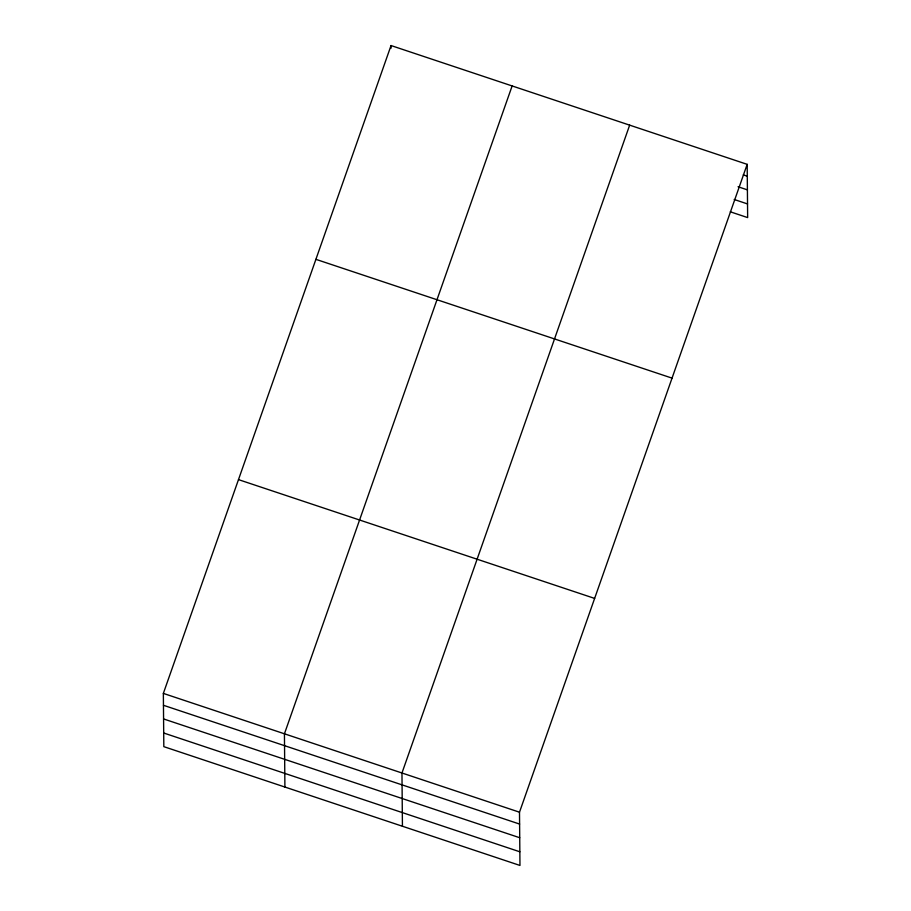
<?xml version="1.0" encoding="UTF-8"?>
<svg xmlns="http://www.w3.org/2000/svg" width="911" height="911" viewBox="0 0 911 911"><rect width="100%" height="100%" fill="white"/><g stroke="black" fill="none" stroke-linecap="round" stroke-linejoin="round"><path stroke-width="1.37" d="M747.179 164.344L519.498 812.202L519.965 865.45L163.821 746.656L163.354 693.408L391.035 45.55L747.179 164.344L747.646 217.592L730.292 211.796M512.13 85.941L284.437 733.799L284.904 787.047M629.66 125.137L401.967 773.006L402.434 826.254M743.285 174.878L747.293 176.21M738.058 186.744L747.407 189.864M734.175 199.475L747.532 203.939M315.901 259.339L672.045 378.133M238.488 479.619L594.632 598.413M163.354 693.408L519.498 812.202M163.456 705.285L519.6 824.068M163.57 718.938L519.725 837.733M163.695 733.002L519.851 851.796M391.035 45.55L391.058 48.192"/></g></svg>
